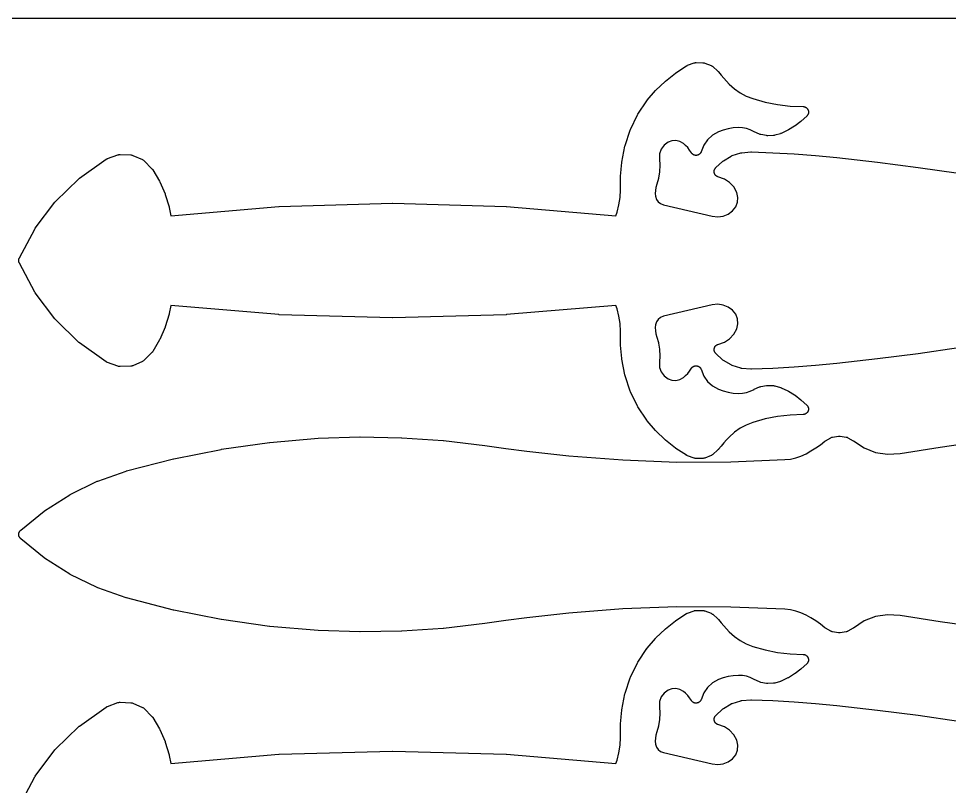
# Model space of a CAD drawing. Header units: metres. Extents: x 0 to 3000, y 0 to 1240.
# Drawn here: x 1358.7 to 1698.4, y 959.7 to 1240 of the extents above; entities that cross this region are included whole.
import ezdxf

# ---------------------------------------------------------------- set-up
doc = ezdxf.new("R2010")
doc.units = ezdxf.units.M

msp = doc.modelspace()

# ---------------------------------------------------------------- linework, layer by layer
at = {"color": 7}
msp.add_lwpolyline([(0, 0), (3000, 0), (3000, 1240), (0, 1240), (0, 0)], close=True, dxfattribs=at)
at = {"color": 1}
for points in [[(1701.77, 1119.78), (1687.02, 1117.66), (1686.99, 1117.66), (1672.2, 1115.76), (1672.17, 1115.76), (1657.36, 1114.08), (1657.34, 1114.08), (1657.32, 1114.08), (1649.6, 1113.34), (1649.57, 1113.34), (1641.83, 1112.74), (1641.8, 1112.74), (1634.05, 1112.29), (1634.02, 1112.29), (1626.27, 1111.99), (1626.24, 1111.99), (1626.22, 1111.99), (1626.15, 1111.99), (1626.07, 1111.99), (1626.05, 1111.99), (1626.02, 1111.99), (1622.74, 1112.27), (1622.51, 1112.3), (1622.3, 1112.36), (1619.19, 1113.35), (1618.98, 1113.43), (1618.78, 1113.53), (1615.98, 1115.18), (1615.79, 1115.31), (1615.62, 1115.45), (1613.22, 1117.72), (1613.17, 1117.78), (1613.11, 1117.84), (1613.1, 1117.85), (1613.09, 1117.86), (1613.04, 1117.93), (1612.98, 1117.99), (1612.97, 1118.01), (1612.97, 1118.02), (1612.92, 1118.09), (1612.88, 1118.16), (1612.87, 1118.17), (1612.86, 1118.18), (1612.82, 1118.26), (1612.78, 1118.33), (1612.78, 1118.34), (1612.77, 1118.36), (1612.74, 1118.44), (1612.71, 1118.51), (1612.71, 1118.53), (1612.7, 1118.54), (1612.68, 1118.62), (1612.65, 1118.7), (1612.65, 1118.72), (1612.65, 1118.73), (1612.63, 1118.81), (1612.62, 1118.89), (1612.62, 1118.91), (1612.61, 1118.92), (1612.61, 1119.01), (1612.6, 1119.09), (1612.6, 1119.1), (1612.6, 1119.12), (1612.6, 1119.2), (1612.6, 1119.29), (1612.6, 1119.3), (1612.6, 1119.31), (1612.61, 1119.4), (1612.62, 1119.48), (1612.62, 1119.49), (1612.63, 1119.51), (1612.64, 1119.59), (1612.66, 1119.67), (1612.66, 1119.69), (1612.67, 1119.7), (1612.69, 1119.78), (1612.72, 1119.86), (1612.72, 1119.87), (1612.73, 1119.89), (1612.76, 1119.96), (1612.79, 1120.04), (1612.8, 1120.05), (1612.81, 1120.07), (1612.85, 1120.14), (1612.89, 1120.21), (1612.9, 1120.23), (1612.9, 1120.24), (1612.95, 1120.31), (1613, 1120.38), (1613.01, 1120.39), (1613.02, 1120.4), (1613.07, 1120.46), (1613.12, 1120.53), (1613.13, 1120.54), (1613.14, 1120.55), (1613.2, 1120.61), (1613.26, 1120.66), (1613.28, 1120.67), (1613.29, 1120.68), (1613.35, 1120.74), (1613.42, 1120.79), (1613.43, 1120.8), (1613.44, 1120.81), (1613.51, 1120.85), (1613.58, 1120.9), (1613.59, 1120.9), (1613.61, 1120.91), (1613.68, 1120.95), (1613.75, 1120.99), (1613.77, 1120.99), (1613.78, 1121), (1613.86, 1121.03), (1613.94, 1121.06), (1616.33, 1121.9), (1618.22, 1123.14), (1619.76, 1124.79), (1620.86, 1126.77), (1621.29, 1128.6), (1621.17, 1130.4), (1620.51, 1132.08), (1619.34, 1133.55), (1617.75, 1134.69), (1615.93, 1135.41), (1613.99, 1135.68), (1611.89, 1135.45), (1594.12, 1131.33), (1592.96, 1130.87), (1592.13, 1130.2), (1591.53, 1129.32), (1591.18, 1128.19), (1591.09, 1127.16), (1591.13, 1126.05), (1591.3, 1124.94), (1591.65, 1123.75), (1592.25, 1121.69), (1592.3, 1121.46), (1592.66, 1119.35), (1592.68, 1119.12), (1592.79, 1116.98), (1592.79, 1116.75), (1592.65, 1114.69), (1592.7, 1112.67), (1593.27, 1111), (1594.31, 1109.56), (1595.76, 1108.47), (1597.15, 1107.97), (1598.6, 1107.88), (1600.01, 1108.21), (1601.39, 1108.98), (1602.17, 1109.64), (1602.94, 1110.44), (1603.63, 1111.31), (1604.29, 1112.33), (1604.31, 1112.35), (1604.32, 1112.38), (1604.37, 1112.43), (1604.41, 1112.49), (1604.43, 1112.51), (1604.44, 1112.54), (1604.49, 1112.59), (1604.54, 1112.64), (1604.56, 1112.66), (1604.58, 1112.68), (1604.63, 1112.72), (1604.68, 1112.77), (1604.7, 1112.79), (1604.72, 1112.81), (1604.78, 1112.85), (1604.83, 1112.89), (1604.86, 1112.91), (1604.88, 1112.92), (1604.94, 1112.96), (1605, 1113), (1605.03, 1113.01), (1605.05, 1113.02), (1605.11, 1113.05), (1605.18, 1113.08), (1605.2, 1113.09), (1605.23, 1113.1), (1605.3, 1113.13), (1605.36, 1113.15), (1605.39, 1113.16), (1605.42, 1113.17), (1605.48, 1113.18), (1605.55, 1113.2), (1605.58, 1113.21), (1605.61, 1113.21), (1605.68, 1113.22), (1605.74, 1113.23), (1605.77, 1113.24), (1605.8, 1113.24), (1605.87, 1113.24), (1605.94, 1113.25), (1605.97, 1113.25), (1606, 1113.25), (1606.07, 1113.24), (1606.14, 1113.24), (1606.16, 1113.24), (1606.19, 1113.23), (1606.26, 1113.22), (1606.33, 1113.21), (1606.36, 1113.21), (1606.39, 1113.2), (1606.45, 1113.19), (1606.52, 1113.17), (1606.55, 1113.16), (1606.58, 1113.15), (1606.64, 1113.13), (1606.71, 1113.11), (1606.73, 1113.1), (1606.76, 1113.09), (1606.82, 1113.05), (1606.89, 1113.03), (1606.91, 1113.01), (1606.94, 1113), (1607, 1112.96), (1607.06, 1112.93), (1607.08, 1112.91), (1607.1, 1112.9), (1607.16, 1112.85), (1607.22, 1112.81), (1607.24, 1112.79), (1607.26, 1112.78), (1607.31, 1112.73), (1607.36, 1112.68), (1607.38, 1112.66), (1607.4, 1112.64), (1607.45, 1112.59), (1607.5, 1112.54), (1607.52, 1112.52), (1607.53, 1112.5), (1607.57, 1112.44), (1607.62, 1112.39), (1607.63, 1112.36), (1607.65, 1112.34), (1607.68, 1112.28), (1607.72, 1112.22), (1607.73, 1112.19), (1607.75, 1112.17), (1607.78, 1112.1), (1607.81, 1112.04), (1607.82, 1112.02), (1607.83, 1111.99), (1608.82, 1109.5), (1610.2, 1107.52), (1611.99, 1105.89), (1614.19, 1104.66), (1615.9, 1104.04), (1617.72, 1103.56), (1619.58, 1103.25), (1621.44, 1103.12), (1622.92, 1103.19), (1624.34, 1103.46), (1625.71, 1103.92), (1627.14, 1104.63), (1627.18, 1104.65), (1627.22, 1104.67), (1629.17, 1105.53), (1629.39, 1105.61), (1629.61, 1105.67), (1631.68, 1106.05), (1631.91, 1106.08), (1632.14, 1106.09), (1634.25, 1105.99), (1634.48, 1105.97), (1634.7, 1105.92), (1636.75, 1105.33), (1636.82, 1105.31), (1636.89, 1105.29), (1636.91, 1105.28), (1636.94, 1105.27), (1637, 1105.24), (1637.07, 1105.22), (1639.49, 1104.06), (1639.67, 1103.97), (1641.95, 1102.58), (1642.12, 1102.47), (1644.25, 1100.86), (1644.41, 1100.73), (1646.38, 1098.91), (1646.38, 1098.91), (1646.38, 1098.91), (1646.45, 1098.84), (1646.52, 1098.77), (1646.52, 1098.77), (1646.52, 1098.77), (1646.58, 1098.69), (1646.64, 1098.62), (1646.64, 1098.62), (1646.64, 1098.61), (1646.69, 1098.53), (1646.75, 1098.46), (1646.75, 1098.45), (1646.75, 1098.45), (1646.79, 1098.37), (1646.84, 1098.28), (1646.84, 1098.28), (1646.84, 1098.28), (1646.87, 1098.19), (1646.91, 1098.1), (1646.91, 1098.1), (1646.91, 1098.09), (1646.94, 1098), (1646.96, 1097.91), (1646.96, 1097.91), (1646.97, 1097.91), (1646.98, 1097.81), (1647, 1097.72), (1647, 1097.71), (1647, 1097.71), (1647.01, 1097.62), (1647.02, 1097.52), (1647.02, 1097.52), (1647.02, 1097.52), (1647.02, 1097.42), (1647.02, 1097.33), (1647.02, 1097.32), (1647.02, 1097.32), (1647.01, 1097.23), (1646.99, 1097.13), (1646.99, 1097.13), (1646.99, 1097.13), (1646.97, 1097.03), (1646.95, 1096.94), (1646.95, 1096.94), (1646.95, 1096.93), (1646.92, 1096.84), (1646.9, 1096.75), (1646.89, 1096.75), (1646.89, 1096.75), (1646.86, 1096.66), (1646.82, 1096.57), (1646.82, 1096.57), (1646.82, 1096.57), (1646.77, 1096.48), (1646.72, 1096.4), (1646.72, 1096.4), (1646.72, 1096.39), (1646.67, 1096.32), (1646.61, 1096.24), (1646.61, 1096.23), (1646.61, 1096.23), (1646.55, 1096.16), (1646.49, 1096.09), (1646.49, 1096.08), (1646.48, 1096.08), (1646.42, 1096.02), (1646.35, 1095.95), (1646.35, 1095.95), (1646.34, 1095.95), (1646.27, 1095.89), (1646.19, 1095.83), (1646.19, 1095.82), (1646.19, 1095.82), (1646.11, 1095.77), (1646.03, 1095.72), (1646.03, 1095.72), (1646.03, 1095.72), (1645.94, 1095.67), (1645.86, 1095.63), (1645.85, 1095.63), (1645.85, 1095.63), (1645.76, 1095.59), (1645.67, 1095.55), (1645.67, 1095.55), (1645.67, 1095.55), (1645.58, 1095.53), (1645.49, 1095.5), (1645.48, 1095.5), (1645.48, 1095.5), (1645.39, 1095.48), (1645.29, 1095.46), (1645.29, 1095.46), (1645.29, 1095.46), (1645.19, 1095.45), (1645.1, 1095.45), (1645.09, 1095.45), (1645.09, 1095.45), (1640.35, 1095.27), (1635.72, 1094.73), (1631.15, 1093.82), (1626.68, 1092.54), (1624.31, 1091.61), (1622.1, 1090.41), (1620.04, 1088.95), (1618.13, 1087.23), (1617.12, 1086.18), (1616.12, 1085.07), (1615.14, 1083.93), (1614.18, 1082.74), (1614.14, 1082.69), (1614.09, 1082.64), (1614.07, 1082.62), (1614.05, 1082.6), (1614, 1082.55), (1613.95, 1082.5), (1612.06, 1080.82), (1611.92, 1080.71), (1611.77, 1080.61), (1611.61, 1080.52), (1611.45, 1080.45), (1609.15, 1079.57), (1608.98, 1079.51), (1608.81, 1079.47), (1608.64, 1079.44), (1608.46, 1079.43), (1606, 1079.4), (1605.82, 1079.4), (1605.64, 1079.42), (1605.47, 1079.46), (1605.3, 1079.51), (1602.91, 1080.37), (1602.88, 1080.38), (1602.85, 1080.39), (1602.79, 1080.42), (1602.79, 1080.42), (1602.73, 1080.44), (1602.7, 1080.46), (1602.67, 1080.48), (1602.61, 1080.51), (1602.56, 1080.54), (1602.53, 1080.56), (1602.5, 1080.57), (1598.6, 1083.1), (1598.44, 1083.21), (1594.81, 1086.1), (1594.66, 1086.23), (1591.34, 1089.46), (1591.2, 1089.6), (1588.2, 1093.15), (1588.19, 1093.16), (1588.18, 1093.17), (1588.13, 1093.24), (1588.08, 1093.3), (1588.07, 1093.32), (1588.06, 1093.33), (1584.78, 1098.26), (1584.65, 1098.49), (1582.07, 1103.79), (1581.97, 1104.03), (1580.1, 1109.62), (1580.04, 1109.88), (1578.92, 1115.7), (1578.91, 1115.78), (1578.9, 1115.86), (1578.64, 1118.3), (1578.64, 1118.37), (1578.47, 1120.82), (1578.46, 1120.89), (1578.38, 1123.34), (1578.38, 1123.41), (1578.38, 1125.82), (1578.27, 1128.65), (1577.86, 1131.37), (1577.15, 1134.03), (1576.65, 1135.31), (1536.85, 1131.91), (1536.73, 1131.9), (1495.34, 1130.73), (1495.23, 1130.73), (1453.84, 1131.9), (1453.73, 1131.91), (1414.25, 1135.28), (1413.72, 1132.33), (1413.66, 1132.1), (1412.26, 1127.51), (1412.18, 1127.29), (1410.26, 1122.88), (1410.15, 1122.68), (1407.72, 1118.51), (1407.69, 1118.46), (1407.67, 1118.42), (1407.64, 1118.38), (1407.62, 1118.34), (1407.58, 1118.3), (1407.55, 1118.26), (1407.52, 1118.23), (1407.5, 1118.19), (1407.46, 1118.15), (1407.42, 1118.11), (1404.59, 1115.24), (1404.45, 1115.11), (1404.29, 1115), (1404.13, 1114.89), (1403.96, 1114.81), (1400.38, 1113.25), (1400.21, 1113.19), (1400.03, 1113.14), (1399.84, 1113.11), (1399.66, 1113.09), (1395.76, 1112.95), (1395.57, 1112.95), (1395.38, 1112.97), (1395.19, 1113.01), (1395.01, 1113.06), (1391.21, 1114.43), (1391.14, 1114.45), (1391.07, 1114.48), (1391.05, 1114.49), (1391.03, 1114.5), (1390.97, 1114.54), (1390.9, 1114.57), (1390.88, 1114.58), (1390.86, 1114.59), (1390.8, 1114.64), (1390.73, 1114.68), (1380.95, 1121.6), (1380.83, 1121.7), (1380.71, 1121.8), (1372.17, 1130.11), (1372.07, 1130.22), (1371.97, 1130.34), (1364.82, 1139.87), (1364.73, 1140), (1364.65, 1140.14), (1359.03, 1150.72), (1358.99, 1150.81), (1358.95, 1150.89), (1358.95, 1150.89), (1358.95, 1150.9), (1358.91, 1150.99), (1358.88, 1151.07), (1358.88, 1151.08), (1358.88, 1151.08), (1358.86, 1151.17), (1358.83, 1151.26), (1358.83, 1151.27), (1358.83, 1151.27), (1358.82, 1151.37), (1358.81, 1151.46), (1358.8, 1151.46), (1358.8, 1151.47), (1358.8, 1151.56), (1358.8, 1151.65), (1358.8, 1151.66), (1358.8, 1151.66), (1358.8, 1151.76), (1358.8, 1151.85), (1358.8, 1151.86), (1358.81, 1151.86), (1358.82, 1151.95), (1358.83, 1152.04), (1358.83, 1152.05), (1358.83, 1152.06), (1358.86, 1152.14), (1358.88, 1152.23), (1358.88, 1152.24), (1358.88, 1152.25), (1358.91, 1152.33), (1358.95, 1152.42), (1358.95, 1152.42), (1358.95, 1152.43), (1358.99, 1152.51), (1359.03, 1152.6), (1364.65, 1163.18), (1364.73, 1163.32), (1364.82, 1163.45), (1371.97, 1172.98), (1372.07, 1173.1), (1372.17, 1173.21), (1380.71, 1181.52), (1380.83, 1181.62), (1380.95, 1181.72), (1390.73, 1188.64), (1390.8, 1188.68), (1390.86, 1188.72), (1390.88, 1188.74), (1390.9, 1188.75), (1390.97, 1188.78), (1391.03, 1188.82), (1391.05, 1188.83), (1391.07, 1188.84), (1391.14, 1188.86), (1391.21, 1188.89), (1395.01, 1190.26), (1395.19, 1190.31), (1395.38, 1190.35), (1395.57, 1190.37), (1395.76, 1190.37), (1399.66, 1190.23), (1399.84, 1190.21), (1400.03, 1190.18), (1400.21, 1190.13), (1400.38, 1190.07), (1403.96, 1188.51), (1404.13, 1188.42), (1404.29, 1188.32), (1404.45, 1188.21), (1404.59, 1188.08), (1407.42, 1185.21), (1407.46, 1185.17), (1407.5, 1185.13), (1407.52, 1185.09), (1407.55, 1185.06), (1407.58, 1185.02), (1407.62, 1184.97), (1407.64, 1184.94), (1407.67, 1184.9), (1407.69, 1184.86), (1407.72, 1184.81), (1410.15, 1180.64), (1410.26, 1180.44), (1412.18, 1176.03), (1412.26, 1175.81), (1413.66, 1171.22), (1413.72, 1170.99), (1414.25, 1168.04), (1453.73, 1171.41), (1453.84, 1171.42), (1495.23, 1172.59), (1495.34, 1172.59), (1536.73, 1171.42), (1536.85, 1171.41), (1576.65, 1168.01), (1577.15, 1169.29), (1577.86, 1171.95), (1578.27, 1174.67), (1578.38, 1177.5), (1578.38, 1179.91), (1578.38, 1179.98), (1578.46, 1182.43), (1578.47, 1182.5), (1578.64, 1184.95), (1578.64, 1185.02), (1578.9, 1187.46), (1578.91, 1187.54), (1578.92, 1187.62), (1580.04, 1193.44), (1580.1, 1193.69), (1581.97, 1199.29), (1582.07, 1199.53), (1584.65, 1204.83), (1584.78, 1205.06), (1588.06, 1209.99), (1588.07, 1210), (1588.08, 1210.02), (1588.13, 1210.08), (1588.18, 1210.14), (1588.19, 1210.16), (1588.2, 1210.17), (1591.2, 1213.72), (1591.34, 1213.86), (1594.66, 1217.09), (1594.81, 1217.22), (1598.44, 1220.11), (1598.6, 1220.22), (1602.5, 1222.75), (1602.53, 1222.76), (1602.56, 1222.78), (1602.61, 1222.81), (1602.67, 1222.84), (1602.7, 1222.86), (1602.73, 1222.87), (1602.79, 1222.9), (1602.85, 1222.93), (1602.88, 1222.94), (1602.91, 1222.95), (1605.3, 1223.8), (1605.47, 1223.86), (1605.64, 1223.89), (1605.82, 1223.92), (1606, 1223.92), (1608.46, 1223.89), (1608.64, 1223.87), (1608.81, 1223.85), (1608.98, 1223.81), (1609.15, 1223.75), (1611.45, 1222.87), (1611.61, 1222.8), (1611.77, 1222.71), (1611.92, 1222.61), (1612.06, 1222.5), (1613.95, 1220.82), (1614, 1220.77), (1614.05, 1220.72), (1614.07, 1220.7), (1614.09, 1220.68), (1614.14, 1220.63), (1614.18, 1220.58), (1615.14, 1219.39), (1616.12, 1218.25), (1617.12, 1217.14), (1618.13, 1216.09), (1620.04, 1214.37), (1622.1, 1212.91), (1624.31, 1211.71), (1626.68, 1210.77), (1631.15, 1209.5), (1635.72, 1208.59), (1640.35, 1208.04), (1645.09, 1207.87), (1645.09, 1207.87), (1645.1, 1207.87), (1645.19, 1207.86), (1645.29, 1207.86), (1645.29, 1207.86), (1645.29, 1207.86), (1645.39, 1207.84), (1645.48, 1207.82), (1645.48, 1207.82), (1645.49, 1207.82), (1645.58, 1207.79), (1645.67, 1207.77), (1645.67, 1207.77), (1645.67, 1207.76), (1645.76, 1207.73), (1645.85, 1207.69), (1645.85, 1207.69), (1645.86, 1207.69), (1645.94, 1207.65), (1646.03, 1207.6), (1646.03, 1207.6), (1646.03, 1207.6), (1646.11, 1207.55), (1646.19, 1207.5), (1646.19, 1207.49), (1646.19, 1207.49), (1646.27, 1207.43), (1646.34, 1207.37), (1646.35, 1207.37), (1646.35, 1207.37), (1646.42, 1207.3), (1646.48, 1207.24), (1646.49, 1207.23), (1646.49, 1207.23), (1646.55, 1207.16), (1646.61, 1207.09), (1646.61, 1207.08), (1646.61, 1207.08), (1646.67, 1207), (1646.72, 1206.93), (1646.72, 1206.92), (1646.72, 1206.92), (1646.77, 1206.84), (1646.82, 1206.75), (1646.82, 1206.75), (1646.82, 1206.75), (1646.86, 1206.66), (1646.89, 1206.57), (1646.89, 1206.57), (1646.9, 1206.57), (1646.92, 1206.48), (1646.95, 1206.39), (1646.95, 1206.38), (1646.95, 1206.38), (1646.97, 1206.29), (1646.99, 1206.19), (1646.99, 1206.19), (1646.99, 1206.19), (1647.01, 1206.09), (1647.02, 1206), (1647.02, 1206), (1647.02, 1205.99), (1647.02, 1205.9), (1647.02, 1205.8), (1647.02, 1205.8), (1647.02, 1205.8), (1647.01, 1205.7), (1647, 1205.61), (1647, 1205.6), (1647, 1205.6), (1646.98, 1205.51), (1646.97, 1205.41), (1646.96, 1205.41), (1646.96, 1205.41), (1646.94, 1205.32), (1646.91, 1205.23), (1646.91, 1205.22), (1646.91, 1205.22), (1646.87, 1205.13), (1646.84, 1205.04), (1646.84, 1205.04), (1646.84, 1205.04), (1646.79, 1204.95), (1646.75, 1204.87), (1646.75, 1204.87), (1646.75, 1204.86), (1646.69, 1204.78), (1646.64, 1204.7), (1646.64, 1204.7), (1646.64, 1204.7), (1646.58, 1204.63), (1646.52, 1204.55), (1646.52, 1204.55), (1646.52, 1204.55), (1646.45, 1204.48), (1646.38, 1204.41), (1646.38, 1204.41), (1646.38, 1204.41), (1644.41, 1202.59), (1644.25, 1202.46), (1642.12, 1200.85), (1641.95, 1200.74), (1639.67, 1199.35), (1639.49, 1199.25), (1637.07, 1198.1), (1637, 1198.08), (1636.94, 1198.05), (1636.91, 1198.04), (1636.89, 1198.03), (1636.82, 1198.01), (1636.75, 1197.99), (1634.7, 1197.4), (1634.48, 1197.35), (1634.25, 1197.33), (1632.14, 1197.23), (1631.91, 1197.24), (1631.68, 1197.27), (1629.61, 1197.65), (1629.39, 1197.71), (1629.17, 1197.79), (1627.22, 1198.65), (1627.18, 1198.67), (1627.14, 1198.69), (1625.71, 1199.4), (1624.34, 1199.86), (1622.92, 1200.13), (1621.44, 1200.2), (1619.58, 1200.06), (1617.72, 1199.76), (1615.9, 1199.28), (1614.19, 1198.66), (1611.99, 1197.43), (1610.2, 1195.8), (1608.82, 1193.82), (1607.83, 1191.33), (1607.82, 1191.3), (1607.81, 1191.28), (1607.78, 1191.21), (1607.75, 1191.15), (1607.73, 1191.13), (1607.72, 1191.1), (1607.68, 1191.04), (1607.65, 1190.98), (1607.63, 1190.96), (1607.62, 1190.93), (1607.57, 1190.88), (1607.53, 1190.82), (1607.52, 1190.8), (1607.5, 1190.78), (1607.45, 1190.73), (1607.4, 1190.68), (1607.38, 1190.66), (1607.36, 1190.63), (1607.31, 1190.59), (1607.26, 1190.54), (1607.24, 1190.52), (1607.22, 1190.51), (1607.16, 1190.46), (1607.1, 1190.42), (1607.08, 1190.41), (1607.06, 1190.39), (1607, 1190.36), (1606.94, 1190.32), (1606.91, 1190.31), (1606.89, 1190.29), (1606.82, 1190.26), (1606.76, 1190.23), (1606.73, 1190.22), (1606.71, 1190.21), (1606.64, 1190.19), (1606.58, 1190.17), (1606.55, 1190.16), (1606.52, 1190.15), (1606.45, 1190.13), (1606.39, 1190.12), (1606.36, 1190.11), (1606.33, 1190.1), (1606.26, 1190.1), (1606.19, 1190.08), (1606.16, 1190.08), (1606.14, 1190.08), (1606.07, 1190.08), (1606, 1190.07), (1605.97, 1190.07), (1605.94, 1190.07), (1605.87, 1190.08), (1605.8, 1190.08), (1605.77, 1190.08), (1605.74, 1190.08), (1605.68, 1190.1), (1605.61, 1190.11), (1605.58, 1190.11), (1605.55, 1190.12), (1605.48, 1190.13), (1605.42, 1190.15), (1605.39, 1190.16), (1605.36, 1190.17), (1605.3, 1190.19), (1605.23, 1190.21), (1605.2, 1190.23), (1605.18, 1190.24), (1605.11, 1190.27), (1605.05, 1190.3), (1605.03, 1190.31), (1605, 1190.32), (1604.94, 1190.36), (1604.88, 1190.4), (1604.86, 1190.41), (1604.83, 1190.43), (1604.78, 1190.47), (1604.72, 1190.51), (1604.7, 1190.53), (1604.68, 1190.55), (1604.63, 1190.59), (1604.58, 1190.64), (1604.56, 1190.66), (1604.54, 1190.68), (1604.49, 1190.73), (1604.44, 1190.78), (1604.43, 1190.81), (1604.41, 1190.83), (1604.37, 1190.88), (1604.32, 1190.94), (1604.31, 1190.96), (1604.29, 1190.99), (1603.63, 1192.01), (1602.94, 1192.88), (1602.17, 1193.68), (1601.39, 1194.34), (1600.01, 1195.11), (1598.6, 1195.44), (1597.15, 1195.35), (1595.76, 1194.85), (1594.31, 1193.75), (1593.27, 1192.32), (1592.7, 1190.65), (1592.65, 1188.62), (1592.79, 1186.57), (1592.79, 1186.34), (1592.68, 1184.2), (1592.66, 1183.97), (1592.3, 1181.86), (1592.25, 1181.63), (1591.65, 1179.57), (1591.3, 1178.37), (1591.13, 1177.27), (1591.09, 1176.16), (1591.18, 1175.13), (1591.53, 1174), (1592.13, 1173.12), (1592.96, 1172.45), (1594.12, 1171.99), (1611.89, 1167.86), (1613.99, 1167.64), (1615.93, 1167.91), (1617.75, 1168.63), (1619.34, 1169.77), (1620.51, 1171.24), (1621.17, 1172.92), (1621.29, 1174.72), (1620.86, 1176.55), (1619.76, 1178.53), (1618.22, 1180.18), (1616.33, 1181.42), (1613.94, 1182.26), (1613.86, 1182.29), (1613.78, 1182.32), (1613.77, 1182.33), (1613.75, 1182.33), (1613.68, 1182.37), (1613.61, 1182.41), (1613.59, 1182.42), (1613.58, 1182.42), (1613.51, 1182.47), (1613.44, 1182.51), (1613.43, 1182.52), (1613.42, 1182.53), (1613.35, 1182.58), (1613.29, 1182.63), (1613.28, 1182.65), (1613.26, 1182.65), (1613.2, 1182.71), (1613.14, 1182.77), (1613.13, 1182.78), (1613.12, 1182.79), (1613.07, 1182.86), (1613.02, 1182.92), (1613.01, 1182.93), (1613, 1182.94), (1612.95, 1183.01), (1612.9, 1183.08), (1612.9, 1183.09), (1612.89, 1183.11), (1612.85, 1183.18), (1612.81, 1183.25), (1612.8, 1183.27), (1612.79, 1183.28), (1612.76, 1183.36), (1612.73, 1183.43), (1612.72, 1183.45), (1612.72, 1183.46), (1612.69, 1183.54), (1612.67, 1183.62), (1612.66, 1183.63), (1612.66, 1183.65), (1612.64, 1183.73), (1612.63, 1183.81), (1612.62, 1183.82), (1612.62, 1183.84), (1612.61, 1183.92), (1612.6, 1184), (1612.6, 1184.02), (1612.6, 1184.03), (1612.6, 1184.12), (1612.6, 1184.2), (1612.6, 1184.22), (1612.6, 1184.23), (1612.61, 1184.31), (1612.61, 1184.4), (1612.62, 1184.41), (1612.62, 1184.43), (1612.63, 1184.51), (1612.65, 1184.59), (1612.65, 1184.6), (1612.65, 1184.62), (1612.68, 1184.7), (1612.7, 1184.78), (1612.71, 1184.79), (1612.71, 1184.81), (1612.74, 1184.88), (1612.77, 1184.96), (1612.78, 1184.97), (1612.78, 1184.99), (1612.82, 1185.06), (1612.86, 1185.14), (1612.87, 1185.15), (1612.88, 1185.16), (1612.92, 1185.23), (1612.97, 1185.3), (1612.97, 1185.31), (1612.98, 1185.33), (1613.04, 1185.39), (1613.09, 1185.46), (1613.1, 1185.47), (1613.11, 1185.48), (1613.17, 1185.54), (1613.22, 1185.6), (1615.62, 1187.86), (1615.79, 1188.01), (1615.98, 1188.13), (1618.78, 1189.79), (1618.98, 1189.89), (1619.19, 1189.97), (1622.3, 1190.96), (1622.51, 1191.02), (1622.74, 1191.05), (1626.02, 1191.32), (1626.05, 1191.33), (1626.07, 1191.33), (1626.15, 1191.33), (1626.22, 1191.33), (1626.24, 1191.33), (1626.27, 1191.33), (1634.02, 1191.03), (1634.05, 1191.03), (1641.8, 1190.58), (1641.83, 1190.58), (1649.57, 1189.98), (1649.6, 1189.98), (1657.32, 1189.24), (1657.34, 1189.24), (1657.36, 1189.24), (1672.17, 1187.56), (1672.2, 1187.56), (1686.99, 1185.66), (1687.02, 1185.66), (1701.77, 1183.54)], [(1709.87, 1017.66), (1695.12, 1019.78), (1695.09, 1019.78), (1680.46, 1022.1), (1675.88, 1022.36), (1671.51, 1021.68), (1667.38, 1020.08), (1663.46, 1017.5), (1663.4, 1017.47), (1663.34, 1017.43), (1661.42, 1016.34), (1661.26, 1016.26), (1661.1, 1016.2), (1660.94, 1016.15), (1660.77, 1016.11), (1658.64, 1015.75), (1658.42, 1015.72), (1658.19, 1015.72), (1657.97, 1015.75), (1655.84, 1016.11), (1655.68, 1016.15), (1655.51, 1016.2), (1655.35, 1016.26), (1655.2, 1016.34), (1653.27, 1017.43), (1653.23, 1017.46), (1653.18, 1017.49), (1653.14, 1017.51), (1653.1, 1017.54), (1653.06, 1017.57), (1653.02, 1017.6), (1651.35, 1018.9), (1649.66, 1020.09), (1647.91, 1021.19), (1646.13, 1022.19), (1644.27, 1023.04), (1642.37, 1023.68), (1640.4, 1024.12), (1638.37, 1024.35), (1618.68, 1025.17), (1598.95, 1025.2), (1579.23, 1024.45), (1559.54, 1022.9), (1551.88, 1022.1), (1544.22, 1021.21), (1536.56, 1020.23), (1528.91, 1019.17), (1528.89, 1019.17), (1528.87, 1019.16), (1513.82, 1017.37), (1513.72, 1017.36), (1498.62, 1016.33), (1498.52, 1016.33), (1483.38, 1016.06), (1483.28, 1016.06), (1468.13, 1016.55), (1468.08, 1016.56), (1468.03, 1016.56), (1450.4, 1018.07), (1450.29, 1018.08), (1432.79, 1020.57), (1432.68, 1020.59), (1415.35, 1024.04), (1415.24, 1024.07), (1398.11, 1028.49), (1398.03, 1028.51), (1397.95, 1028.54), (1387.62, 1032.17), (1387.4, 1032.26), (1377.59, 1037.05), (1377.39, 1037.16), (1368.2, 1043.04), (1368.01, 1043.18), (1359.53, 1050.11), (1359.53, 1050.11), (1359.52, 1050.12), (1359.45, 1050.18), (1359.38, 1050.24), (1359.38, 1050.25), (1359.38, 1050.25), (1359.32, 1050.32), (1359.25, 1050.39), (1359.25, 1050.39), (1359.25, 1050.39), (1359.19, 1050.47), (1359.13, 1050.54), (1359.13, 1050.55), (1359.13, 1050.55), (1359.08, 1050.63), (1359.03, 1050.71), (1359.03, 1050.72), (1359.03, 1050.72), (1358.99, 1050.81), (1358.95, 1050.89), (1358.95, 1050.89), (1358.95, 1050.9), (1358.91, 1050.99), (1358.88, 1051.08), (1358.88, 1051.08), (1358.88, 1051.08), (1358.86, 1051.17), (1358.83, 1051.27), (1358.83, 1051.27), (1358.83, 1051.27), (1358.82, 1051.37), (1358.81, 1051.46), (1358.8, 1051.46), (1358.8, 1051.47), (1358.8, 1051.56), (1358.8, 1051.66), (1358.8, 1051.66), (1358.8, 1051.66), (1358.8, 1051.76), (1358.8, 1051.85), (1358.8, 1051.86), (1358.81, 1051.86), (1358.82, 1051.95), (1358.83, 1052.05), (1358.83, 1052.05), (1358.83, 1052.05), (1358.86, 1052.14), (1358.88, 1052.24), (1358.88, 1052.24), (1358.88, 1052.24), (1358.91, 1052.33), (1358.95, 1052.42), (1358.95, 1052.42), (1358.95, 1052.43), (1358.99, 1052.51), (1359.03, 1052.6), (1359.03, 1052.6), (1359.03, 1052.61), (1359.08, 1052.69), (1359.13, 1052.77), (1359.13, 1052.77), (1359.13, 1052.77), (1359.19, 1052.85), (1359.25, 1052.93), (1359.25, 1052.93), (1359.25, 1052.93), (1359.32, 1053), (1359.38, 1053.07), (1359.38, 1053.07), (1359.38, 1053.08), (1359.45, 1053.14), (1359.52, 1053.2), (1359.53, 1053.21), (1359.53, 1053.21), (1368.01, 1060.14), (1368.2, 1060.27), (1377.39, 1066.16), (1377.59, 1066.27), (1387.4, 1071.06), (1387.62, 1071.15), (1397.95, 1074.78), (1398.03, 1074.81), (1398.11, 1074.83), (1415.24, 1079.25), (1415.35, 1079.28), (1432.68, 1082.73), (1432.79, 1082.75), (1450.29, 1085.24), (1450.4, 1085.25), (1468.03, 1086.76), (1468.08, 1086.76), (1468.13, 1086.77), (1483.28, 1087.26), (1483.38, 1087.26), (1498.52, 1086.99), (1498.62, 1086.99), (1513.72, 1085.95), (1513.82, 1085.95), (1528.87, 1084.15), (1528.89, 1084.15), (1528.91, 1084.15), (1536.56, 1083.09), (1544.22, 1082.11), (1551.88, 1081.22), (1559.54, 1080.42), (1579.23, 1078.87), (1598.95, 1078.11), (1618.68, 1078.15), (1638.37, 1078.97), (1640.4, 1079.2), (1642.37, 1079.64), (1644.27, 1080.28), (1646.13, 1081.13), (1647.91, 1082.13), (1649.66, 1083.23), (1651.35, 1084.42), (1653.02, 1085.72), (1653.06, 1085.75), (1653.1, 1085.78), (1653.14, 1085.81), (1653.18, 1085.83), (1653.23, 1085.86), (1653.27, 1085.89), (1655.2, 1086.98), (1655.35, 1087.06), (1655.51, 1087.12), (1655.68, 1087.17), (1655.84, 1087.21), (1657.97, 1087.57), (1658.19, 1087.6), (1658.42, 1087.6), (1658.64, 1087.57), (1660.77, 1087.21), (1660.94, 1087.17), (1661.1, 1087.12), (1661.26, 1087.06), (1661.42, 1086.98), (1663.34, 1085.89), (1663.4, 1085.85), (1663.46, 1085.82), (1667.38, 1083.24), (1671.51, 1081.64), (1675.88, 1080.95), (1680.46, 1081.22), (1695.09, 1083.54), (1695.12, 1083.54), (1709.87, 1085.66)], [(1359.03, 952.6), (1364.65, 963.18), (1364.73, 963.32), (1364.82, 963.45), (1371.97, 972.98), (1372.07, 973.1), (1372.17, 973.21), (1380.71, 981.52), (1380.83, 981.62), (1380.95, 981.72), (1390.73, 988.64), (1390.8, 988.68), (1390.86, 988.72), (1390.88, 988.74), (1390.9, 988.75), (1390.97, 988.78), (1391.03, 988.82), (1391.05, 988.83), (1391.07, 988.84), (1391.14, 988.86), (1391.21, 988.89), (1395.01, 990.26), (1395.19, 990.31), (1395.38, 990.35), (1395.57, 990.37), (1395.76, 990.37), (1399.66, 990.23), (1399.84, 990.21), (1400.03, 990.18), (1400.21, 990.13), (1400.38, 990.07), (1403.96, 988.51), (1404.13, 988.42), (1404.29, 988.32), (1404.45, 988.21), (1404.59, 988.08), (1407.42, 985.21), (1407.46, 985.17), (1407.5, 985.13), (1407.52, 985.09), (1407.55, 985.06), (1407.58, 985.02), (1407.62, 984.97), (1407.64, 984.94), (1407.67, 984.9), (1407.69, 984.86), (1407.72, 984.81), (1410.15, 980.64), (1410.26, 980.44), (1412.18, 976.03), (1412.26, 975.81), (1413.66, 971.22), (1413.72, 970.99), (1414.25, 968.04), (1453.73, 971.41), (1453.84, 971.42), (1495.23, 972.59), (1495.34, 972.59), (1536.73, 971.42), (1536.85, 971.41), (1576.65, 968.01), (1577.15, 969.29), (1577.86, 971.95), (1578.27, 974.67), (1578.38, 977.5), (1578.38, 979.91), (1578.38, 979.98), (1578.46, 982.43), (1578.47, 982.5), (1578.64, 984.95), (1578.64, 985.02), (1578.9, 987.46), (1578.91, 987.54), (1578.92, 987.62), (1580.04, 993.44), (1580.1, 993.69), (1581.97, 999.29), (1582.07, 999.53), (1584.65, 1004.83), (1584.78, 1005.06), (1588.06, 1009.99), (1588.07, 1010), (1588.08, 1010.02), (1588.13, 1010.08), (1588.18, 1010.14), (1588.19, 1010.16), (1588.2, 1010.17), (1591.2, 1013.72), (1591.34, 1013.86), (1594.66, 1017.09), (1594.81, 1017.22), (1598.44, 1020.11), (1598.6, 1020.22), (1602.5, 1022.75), (1602.53, 1022.76), (1602.56, 1022.78), (1602.61, 1022.81), (1602.67, 1022.84), (1602.7, 1022.86), (1602.73, 1022.87), (1602.79, 1022.9), (1602.85, 1022.93), (1602.88, 1022.94), (1602.91, 1022.95), (1605.3, 1023.8), (1605.47, 1023.86), (1605.64, 1023.89), (1605.82, 1023.92), (1606, 1023.92), (1608.46, 1023.89), (1608.64, 1023.87), (1608.81, 1023.85), (1608.98, 1023.81), (1609.15, 1023.75), (1611.45, 1022.87), (1611.61, 1022.8), (1611.77, 1022.71), (1611.92, 1022.61), (1612.06, 1022.5), (1613.95, 1020.82), (1614, 1020.77), (1614.05, 1020.72), (1614.07, 1020.7), (1614.09, 1020.68), (1614.14, 1020.63), (1614.18, 1020.58), (1615.14, 1019.39), (1616.12, 1018.25), (1617.12, 1017.14), (1618.13, 1016.09), (1620.04, 1014.37), (1622.1, 1012.91), (1624.31, 1011.71), (1626.68, 1010.77), (1631.15, 1009.5), (1635.72, 1008.59), (1640.35, 1008.04), (1645.09, 1007.87), (1645.09, 1007.87), (1645.1, 1007.87), (1645.19, 1007.86), (1645.29, 1007.86), (1645.29, 1007.86), (1645.29, 1007.86), (1645.39, 1007.84), (1645.48, 1007.82), (1645.48, 1007.82), (1645.49, 1007.82), (1645.58, 1007.79), (1645.67, 1007.77), (1645.67, 1007.77), (1645.67, 1007.76), (1645.76, 1007.73), (1645.85, 1007.69), (1645.85, 1007.69), (1645.86, 1007.69), (1645.94, 1007.65), (1646.03, 1007.6), (1646.03, 1007.6), (1646.03, 1007.6), (1646.11, 1007.55), (1646.19, 1007.5), (1646.19, 1007.49), (1646.19, 1007.49), (1646.27, 1007.43), (1646.34, 1007.37), (1646.35, 1007.37), (1646.35, 1007.37), (1646.42, 1007.3), (1646.48, 1007.24), (1646.49, 1007.23), (1646.49, 1007.23), (1646.55, 1007.16), (1646.61, 1007.09), (1646.61, 1007.08), (1646.61, 1007.08), (1646.67, 1007), (1646.72, 1006.93), (1646.72, 1006.92), (1646.72, 1006.92), (1646.77, 1006.84), (1646.82, 1006.75), (1646.82, 1006.75), (1646.82, 1006.75), (1646.86, 1006.66), (1646.89, 1006.57), (1646.89, 1006.57), (1646.9, 1006.57), (1646.92, 1006.48), (1646.95, 1006.39), (1646.95, 1006.38), (1646.95, 1006.38), (1646.97, 1006.29), (1646.99, 1006.19), (1646.99, 1006.19), (1646.99, 1006.19), (1647.01, 1006.09), (1647.02, 1006), (1647.02, 1006), (1647.02, 1005.99), (1647.02, 1005.9), (1647.02, 1005.8), (1647.02, 1005.8), (1647.02, 1005.8), (1647.01, 1005.7), (1647, 1005.61), (1647, 1005.6), (1647, 1005.6), (1646.98, 1005.51), (1646.97, 1005.41), (1646.96, 1005.41), (1646.96, 1005.41), (1646.94, 1005.32), (1646.91, 1005.23), (1646.91, 1005.22), (1646.91, 1005.22), (1646.87, 1005.13), (1646.84, 1005.04), (1646.84, 1005.04), (1646.84, 1005.04), (1646.79, 1004.95), (1646.75, 1004.87), (1646.75, 1004.87), (1646.75, 1004.86), (1646.69, 1004.78), (1646.64, 1004.7), (1646.64, 1004.7), (1646.64, 1004.7), (1646.58, 1004.63), (1646.52, 1004.55), (1646.52, 1004.55), (1646.52, 1004.55), (1646.45, 1004.48), (1646.38, 1004.41), (1646.38, 1004.41), (1646.38, 1004.41), (1644.41, 1002.59), (1644.25, 1002.46), (1642.12, 1000.85), (1641.95, 1000.74), (1639.67, 999.35), (1639.49, 999.25), (1637.07, 998.1), (1637, 998.08), (1636.94, 998.05), (1636.91, 998.04), (1636.89, 998.03), (1636.82, 998.01), (1636.75, 997.99), (1634.7, 997.4), (1634.48, 997.35), (1634.25, 997.33), (1632.14, 997.23), (1631.91, 997.24), (1631.68, 997.27), (1629.61, 997.65), (1629.39, 997.71), (1629.17, 997.79), (1627.22, 998.65), (1627.18, 998.67), (1627.14, 998.69), (1625.71, 999.4), (1624.34, 999.86), (1622.92, 1000.13), (1621.44, 1000.2), (1619.58, 1000.06), (1617.72, 999.76), (1615.9, 999.28), (1614.19, 998.66), (1611.99, 997.43), (1610.2, 995.8), (1608.82, 993.82), (1607.83, 991.33), (1607.82, 991.3), (1607.81, 991.28), (1607.78, 991.21), (1607.75, 991.15), (1607.73, 991.13), (1607.72, 991.1), (1607.68, 991.04), (1607.65, 990.98), (1607.63, 990.96), (1607.62, 990.93), (1607.57, 990.88), (1607.53, 990.82), (1607.52, 990.8), (1607.5, 990.78), (1607.45, 990.73), (1607.4, 990.68), (1607.38, 990.66), (1607.36, 990.63), (1607.31, 990.59), (1607.26, 990.54), (1607.24, 990.52), (1607.22, 990.51), (1607.16, 990.46), (1607.1, 990.42), (1607.08, 990.41), (1607.06, 990.39), (1607, 990.36), (1606.94, 990.32), (1606.91, 990.31), (1606.89, 990.29), (1606.82, 990.26), (1606.76, 990.23), (1606.73, 990.22), (1606.71, 990.21), (1606.64, 990.19), (1606.58, 990.17), (1606.55, 990.16), (1606.52, 990.15), (1606.45, 990.13), (1606.39, 990.12), (1606.36, 990.11), (1606.33, 990.1), (1606.26, 990.1), (1606.19, 990.08), (1606.16, 990.08), (1606.14, 990.08), (1606.07, 990.08), (1606, 990.07), (1605.97, 990.07), (1605.94, 990.07), (1605.87, 990.08), (1605.8, 990.08), (1605.77, 990.08), (1605.74, 990.08), (1605.68, 990.1), (1605.61, 990.11), (1605.58, 990.11), (1605.55, 990.12), (1605.48, 990.13), (1605.42, 990.15), (1605.39, 990.16), (1605.36, 990.17), (1605.3, 990.19), (1605.23, 990.21), (1605.2, 990.23), (1605.18, 990.24), (1605.11, 990.27), (1605.05, 990.3), (1605.03, 990.31), (1605, 990.32), (1604.94, 990.36), (1604.88, 990.4), (1604.86, 990.41), (1604.83, 990.43), (1604.78, 990.47), (1604.72, 990.51), (1604.7, 990.53), (1604.68, 990.55), (1604.63, 990.59), (1604.58, 990.64), (1604.56, 990.66), (1604.54, 990.68), (1604.49, 990.73), (1604.44, 990.78), (1604.43, 990.81), (1604.41, 990.83), (1604.37, 990.88), (1604.32, 990.94), (1604.31, 990.96), (1604.29, 990.99), (1603.63, 992.01), (1602.94, 992.88), (1602.17, 993.68), (1601.39, 994.34), (1600.01, 995.11), (1598.6, 995.44), (1597.15, 995.35), (1595.76, 994.85), (1594.31, 993.75), (1593.27, 992.32), (1592.7, 990.65), (1592.65, 988.62), (1592.79, 986.57), (1592.79, 986.34), (1592.68, 984.2), (1592.66, 983.97), (1592.3, 981.86), (1592.25, 981.63), (1591.65, 979.57), (1591.3, 978.37), (1591.13, 977.27), (1591.09, 976.16), (1591.18, 975.13), (1591.53, 974), (1592.13, 973.12), (1592.96, 972.45), (1594.12, 971.99), (1611.89, 967.86), (1613.99, 967.64), (1615.93, 967.91), (1617.75, 968.63), (1619.34, 969.77), (1620.51, 971.24), (1621.17, 972.92), (1621.29, 974.72), (1620.86, 976.55), (1619.76, 978.53), (1618.22, 980.18), (1616.33, 981.42), (1613.94, 982.26), (1613.86, 982.29), (1613.78, 982.32), (1613.77, 982.33), (1613.75, 982.33), (1613.68, 982.37), (1613.61, 982.41), (1613.59, 982.42), (1613.58, 982.42), (1613.51, 982.47), (1613.44, 982.51), (1613.43, 982.52), (1613.42, 982.53), (1613.35, 982.58), (1613.29, 982.63), (1613.28, 982.65), (1613.26, 982.65), (1613.2, 982.71), (1613.14, 982.77), (1613.13, 982.78), (1613.12, 982.79), (1613.07, 982.86), (1613.02, 982.92), (1613.01, 982.93), (1613, 982.94), (1612.95, 983.01), (1612.9, 983.08), (1612.9, 983.09), (1612.89, 983.11), (1612.85, 983.18), (1612.81, 983.25), (1612.8, 983.27), (1612.79, 983.28), (1612.76, 983.36), (1612.73, 983.43), (1612.72, 983.45), (1612.72, 983.46), (1612.69, 983.54), (1612.67, 983.62), (1612.66, 983.63), (1612.66, 983.65), (1612.64, 983.73), (1612.63, 983.81), (1612.62, 983.82), (1612.62, 983.84), (1612.61, 983.92), (1612.6, 984), (1612.6, 984.02), (1612.6, 984.03), (1612.6, 984.12), (1612.6, 984.2), (1612.6, 984.22), (1612.6, 984.23), (1612.61, 984.31), (1612.61, 984.4), (1612.62, 984.41), (1612.62, 984.43), (1612.63, 984.51), (1612.65, 984.59), (1612.65, 984.6), (1612.65, 984.62), (1612.68, 984.7), (1612.7, 984.78), (1612.71, 984.79), (1612.71, 984.81), (1612.74, 984.88), (1612.77, 984.96), (1612.78, 984.97), (1612.78, 984.99), (1612.82, 985.06), (1612.86, 985.14), (1612.87, 985.15), (1612.88, 985.16), (1612.92, 985.23), (1612.97, 985.3), (1612.97, 985.31), (1612.98, 985.33), (1613.04, 985.39), (1613.09, 985.46), (1613.1, 985.47), (1613.11, 985.48), (1613.17, 985.54), (1613.22, 985.6), (1615.62, 987.86), (1615.79, 988.01), (1615.98, 988.13), (1618.78, 989.79), (1618.98, 989.89), (1619.19, 989.97), (1622.3, 990.96), (1622.51, 991.02), (1622.74, 991.05), (1626.02, 991.32), (1626.05, 991.33), (1626.07, 991.33), (1626.15, 991.33), (1626.22, 991.33), (1626.24, 991.33), (1626.27, 991.33), (1634.02, 991.03), (1634.05, 991.03), (1641.8, 990.58), (1641.83, 990.58), (1649.57, 989.98), (1649.6, 989.98), (1657.32, 989.24), (1657.34, 989.24), (1657.36, 989.24), (1672.17, 987.56), (1672.2, 987.56), (1686.99, 985.66), (1687.02, 985.66), (1701.77, 983.54)]]:
    msp.add_lwpolyline(points, dxfattribs=at)

doc.saveas('drawing.dxf')
